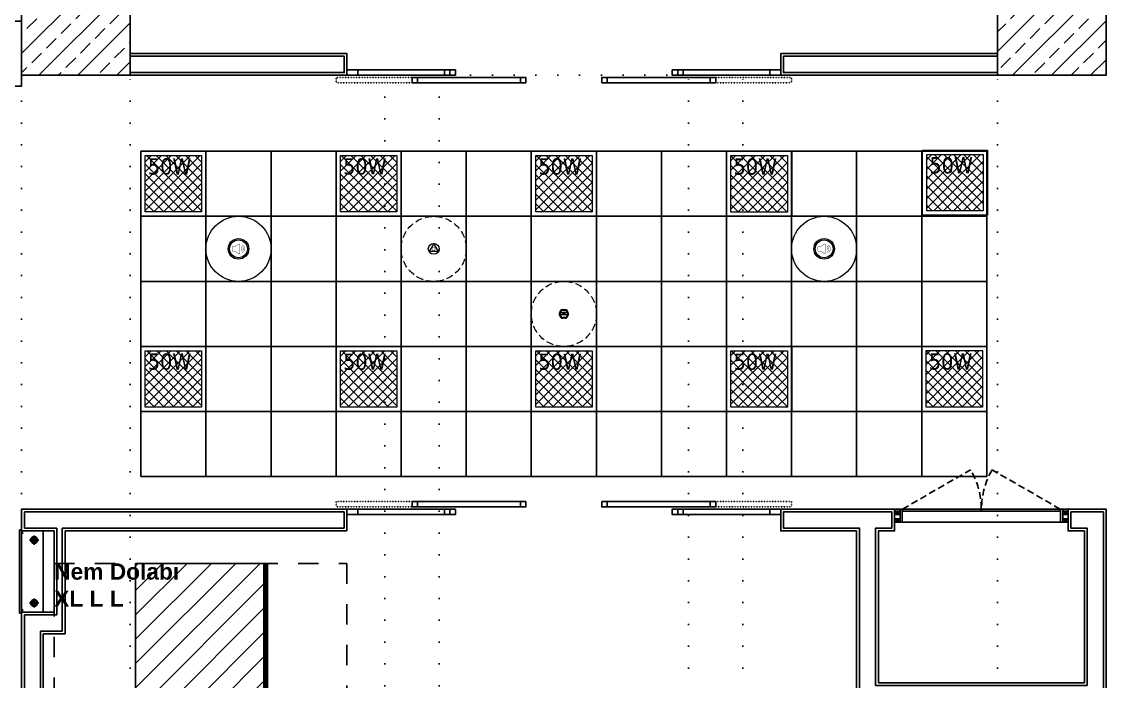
# Model space of a CAD drawing. Header units: centimetres. Extents: x 405564 to 502064, y 46284 to 60634.
# Drawn here: x 456650 to 457647, y 52874 to 53482 of the extents above; entities that cross this region are included whole.
import ezdxf
from ezdxf import colors
from ezdxf.entities.mleader import LeaderData, LeaderLine
from ezdxf.enums import TextEntityAlignment as Align
from ezdxf.math import Vec2, Vec3
from ezdxf.xclip import XClip

# ---------------------------------------------------------------- set-up
doc = ezdxf.new("R2010")
doc.units = ezdxf.units.CM
doc.header["$XCLIPFRAME"] = 0
for name, pattern in [('3+1_3b$0$DASHED', [0.25, 0.125, -0.125]), ('ACAD_ISO07W100', [3, 0, -3]), ('DOT', [0.25, 0, -0.25]), ('HIDDEN', [9.525, 6.35, -3.175])]:
    doc.linetypes.add(name, pattern=pattern)
doc.layers.get('0').update_dxf_attribs({"color": 8, "lineweight": 9})
for name, color, linetype in [('---___EB_draft03_cihazlar', 8, 'Continuous'), ('0-KRCN-ASMATAVAN-130426', 8, 'Continuous'), ('AS_DOS_TERAS_UST', 8, 'ACAD_ISO07W100'), ('AS_DUV', 8, 'Continuous'), ('AS_DUV_ALCIPAN_YANGINA-SUYA DAYANIMLI', 8, 'Continuous'), ('AS_DUVK_AHSAP', 8, 'Continuous'), ('AS_KAPI_CAM', 8, 'Continuous'), ('AS_KAPI_POZ', 8, 'Continuous'), ('AS_PYZ_BINA', 8, 'Continuous'), ('AS_TA_BETONARME', 5, 'Continuous'), ('AS_TA_TARAMA', 8, 'Continuous'), ('AS_TEFR_MEK_YANGIN DOLAP TIP1 STANDART', 8, 'Continuous'), ('AS_TEFR_MOB', 8, 'Continuous')]:
    doc.layers.add(name, color=color, linetype=linetype)
for name, color, linetype, lineweight in [('0-KRCN-AYDINLATMA-130426', 8, 'Continuous', 9), ('0-KRCN-MİMARİ-220526', 8, 'Continuous', 9), ('OL_Ic', 8, 'Continuous', 9)]:
    doc.layers.add(name, color=color, linetype=linetype, lineweight=lineweight)
doc.styles.add('2', font='arial.ttf', dxfattribs={"width": 0.9, "height": 200})
doc.styles.add('Kalin02', font='arialbd.ttf')
doc.styles.add('Normal_ITL', font='swissi.ttf')
doc.styles.add('OLC-50', font='romans.shx', dxfattribs={"width": 0.5, "height": 0.15})
doc.styles.add('OLCU', font='romanstw.shx', dxfattribs={"width": 0.6})
doc.styles.add('TAHOMA', font='tahoma.ttf')
pattern_1 = [(225, (17560.68, -7819.299), (17.9605, -17.9605), []), (225, (17542.72, -7819.299), (17.9605, -17.9605), [12.7, -6.35])]

# ---------------------------------------------------------------- blocks, each defined once
blk = doc.blocks.new('ABB 6131-31-24-500')
at = {"layer": '0-KRCN-AYDINLATMA-130426'}
for p, q in [((-4.01, -0.97), (-4.01, 1.04)), ((3.23, 1.03), (-3.19, 1.03)), ((-3.19, -0.8), (-3.19, 0.8)), ((-1, 4.05), (1, 4.05)), ((-1, -0.89), (-1, 1.03)), ((-0.78, 3.21), (0.82, 3.21)), ((0.99, -0.89), (0.99, 1.03)), ((3.23, 0.8), (3.23, -0.8)), ((4.01, 1.04), (4.01, -0.97)), ((3.23, -0.89), (-3.19, -0.89)), ((1, -3.98), (-1, -3.98)), ((0.82, -3.21), (-0.78, -3.21))]:
    blk.add_line(p, q, dxfattribs=at)
at = {"layer": '0-KRCN-AYDINLATMA-130426', "linetype": 'HIDDEN'}
blk.add_circle((0.01, 0.03), 30, dxfattribs=at)
at = {"layer": '0-KRCN-AYDINLATMA-130426'}
for centre, radius in [((-0.52, 0.03), 0.089), ((0.01, 0.03), 0.16), ((0.53, 0.03), 0.089)]:
    blk.add_circle(centre, radius, dxfattribs=at)
for centre, radius, start, end in [((-1, 1.04), 3.01, 90, 180), ((-0.78, 0.8), 2.41, 90, 180), ((0.82, 0.8), 2.41, 0, 90), ((1, 1.04), 3.01, 0, 90), ((-1, -0.97), 3.01, 180, 270), ((-0.78, -0.8), 2.41, 180, 270), ((0.82, -0.8), 2.41, 270, 0), ((1, -0.97), 3.01, 270, 0)]:
    blk.add_arc(centre, radius, start, end, dxfattribs=at)
blk = doc.blocks.new('AST-OD-KD')
at = {"layer": '0-KRCN-AYDINLATMA-130426'}
for p, q in [((0, 5), (-4.33, -2.5)), ((4.33, -2.5), (0, 5)), ((4.33, -2.5), (-4.33, -2.5))]:
    blk.add_line(p, q, dxfattribs=at)
at = {"layer": '0-KRCN-AYDINLATMA-130426', "linetype": 'HIDDEN'}
blk.add_circle((0, 0), 30, dxfattribs=at)
at = {"layer": '0-KRCN-AYDINLATMA-130426'}
blk.add_circle((0, 0), 5, dxfattribs=at)
at = {"layer": '0-KRCN-AYDINLATMA-130426', "style": '2'}
blk.add_text('D', height=3.36, dxfattribs=at).set_placement((0, 0), align=Align.MIDDLE_CENTER)
blk = doc.blocks.new('ASMA TAVA TİPİ HOPARLÖR')
at = {"layer": '0-KRCN-AYDINLATMA-130426', "const_width": 0.317}
blk.add_lwpolyline([(0.27, -4.41, 0.598176), (1.25, -3.88), (1.25, 3.88, 0.598176), (0.27, 4.41), (-2.7, 2.45, -0.147433), (-3.05, 2.34), (-5.09, 2.34, 0.414214), (-5.72, 1.71), (-5.72, -1.71, 0.414214), (-5.09, -2.34), (-3.05, -2.34, -0.147433), (-2.7, -2.45)], format="xyb", close=True, dxfattribs=at)
for points in [[(2.41, 1.29, -0.601398), (2.41, -1.29)], [(2.8, 2.51, -0.658812), (2.8, -2.51)], [(3.19, 3.72, -0.680488), (3.19, -3.72)]]:
    blk.add_lwpolyline(points, format="xyb", dxfattribs=at)
at = {"layer": '0-KRCN-AYDINLATMA-130426'}
blk.add_circle((0, 0), 30, dxfattribs=at)
at = {"layer": '0-KRCN-AYDINLATMA-130426', "ltscale": 0.1}
for radius in [9.5, 8.23]:
    blk.add_circle((0, 0), radius, dxfattribs=at)
blk = doc.blocks.new('50W 60x60 cm  SIVA ALTI LED ARMATÜR')
at = {"layer": '0-KRCN-AYDINLATMA-130426'}
h = blk.add_hatch(dxfattribs=at)
h.set_pattern_fill('ANSI37', color=256, scale=0.2)
h.paths.add_polyline_path([(-2.6, 2.594), (2.6, 2.594), (2.6, -2.606), (-2.6, -2.606)])
for points in [[(-3, 2.994), (3, 2.994), (3, -3.007), (-3, -3.007)], [(-2.6, 2.594), (2.6, 2.594), (2.6, -2.606), (-2.6, -2.606)]]:
    blk.add_lwpolyline(points, close=True, dxfattribs=at)
at = {"layer": '0-KRCN-AYDINLATMA-130426', "insert": (-2.35, 2.344), "char_height": 1.5, "attachment_point": 1, "style": 'TAHOMA'}
blk.add_mtext_dynamic_manual_height_columns('{\\fTahoma|b0|i0|c162|p34;50W}', width=1.5, gutter_width=1.25, heights=[0], dxfattribs=at)
blk = doc.blocks.new('G$C27E741DA')
at = {"layer": '0-KRCN-AYDINLATMA-130426', "xscale": 10, "yscale": 10, "zscale": 10}
for p in [(18725.68, 6198.6), (18905.7, 6198.66), (19085.71, 6198.6), (19265.76, 6198.55), (19446.32, 6199.66), (18725.63, 6018.7), (18905.7, 6018.57), (19085.71, 6018.59), (19265.79, 6018.59), (19445.8, 6018.79)]:
    blk.add_blockref('50W 60x60 cm  SIVA ALTI LED ARMATÜR', p, dxfattribs=at)
at = {"layer": '0-KRCN-AYDINLATMA-130426'}
for name, p in [('ASMA TAVA TİPİ HOPARLÖR', (18785.68, 6138.55)), ('AST-OD-KD', (18965.68, 6138.55)), ('ASMA TAVA TİPİ HOPARLÖR', (19325.68, 6138.55)), ('ABB 6131-31-24-500', (19085.67, 6078.51))]:
    blk.add_blockref(name, p, dxfattribs=at)
blk = doc.blocks.new('İşemrirafı')
at = {"layer": 'AS_TEFR_MOB', "ltscale": 200}
blk.add_lwpolyline([(277506.2, -40355.29), (277596.2, -40355.29), (277596.2, -40415.29), (277506.2, -40415.29), (277506.2, -40355.29)], dxfattribs=at)
note = blk.add_mtext_dynamic_manual_height_columns('{\\fArial|b1|i1|c162|p34;İş\\Fswis721 bt|c162; Emri }', width=53.1939, gutter_width=0, heights=[43.45, 0], dxfattribs=dict(at, insert=(277506.2, -40355.29), char_height=12, attachment_point=1, style='Kalin02'))
for column, words in zip(note.columns.linked_columns, ['{\\Fswis721 bt|c162;Raf\\fArial|b1|i1|c162|p34;ı}']):
    column.text = words
blk = doc.blocks.new('NemdolabıXLLL')
at = {"layer": '---___EB_draft03_cihazlar'}
h = blk.add_hatch(dxfattribs=at)
h.set_pattern_fill('ANSI31', color=1, scale=5)
h.paths.add_polyline_path([(276297.67, -40461.17), (276417.67, -40461.17), (276417.67, -40660.17), (276297.67, -40660.17)])
at = {"layer": '---___EB_draft03_cihazlar', "color": 1, "linetype": '3+1_3b$0$DASHED', "ltscale": 150}
blk.add_lwpolyline([(276222.67, -40461.17), (276492.67, -40461.17), (276492.67, -40660.17), (276222.67, -40660.17), (276222.67, -40461.17)], dxfattribs=at)
at = {"layer": '---___EB_draft03_cihazlar', "color": 1}
blk.add_lwpolyline([(276297.67, -40461.17), (276417.67, -40461.17), (276417.67, -40660.17), (276297.67, -40660.17), (276297.67, -40461.17)], dxfattribs=at)
at = {"layer": '---___EB_draft03_cihazlar', "color": 1, "const_width": 5}
blk.add_lwpolyline([(276417.67, -40660.17), (276417.67, -40461.17)], dxfattribs=at)
at = {"layer": '---___EB_draft03_cihazlar', "insert": (276222.67, -40461.17), "char_height": 15, "attachment_point": 1, "style": 'Kalin02'}
blk.add_mtext_dynamic_manual_height_columns('Nem Dolabı \\PXL L L', width=590.7316, gutter_width=750, heights=[137.08], dxfattribs=at)
blk = doc.blocks.new('YANGIN DOLAP TIP1 75X100X20 PLAN')
blk.add_wipeout([(0, -22), (38.28, -22), (38.36, -21.98), (38.44, -21.94), (38.48, -21.86), (38.5, -21.78), (38.5, -20.22), (38.48, -20.14), (38.44, -20.06), (38.36, -20.02), (38.28, -20), (37.5, -20), (37.5, 0), (0, 0), (-37.5, 0), (-37.5, -20), (-38.28, -20), (-38.36, -20.02), (-38.44, -20.06), (-38.48, -20.14), (-38.5, -20.22), (-38.5, -21.78), (-38.48, -21.86), (-38.44, -21.94), (-38.36, -21.98), (-38.28, -22)])
for p, q in [((-24.75, -8.5), (-33.25, -8.5)), ((-29, -4.25), (-29, -12.75)), ((24.75, -8.5), (33.25, -8.5)), ((29, -4.25), (29, -12.75)), ((37.5, -20), (-37.5, -20))]:
    blk.add_line(p, q)
blk.add_lwpolyline([(37.5, 0), (-37.5, 0), (-37.5, -20), (-35.38, -20), (-35.38, -18.8), (-35.5, -18.8), (-35.5, -19.88), (-37.38, -19.88), (-37.38, -0.12), (37.38, -0.12), (37.38, -19.88), (35.5, -19.88), (35.5, -18.8), (35.38, -18.8), (35.38, -20), (37.5, -20)], close=True)
blk.add_lwpolyline([(-37.5, -20), (-38.28, -20, 0.414214), (-38.5, -20.22), (-38.5, -21.78, 0.414214), (-38.28, -22), (38.28, -22, 0.414214), (38.5, -21.78), (38.5, -20.22, 0.414214), (38.28, -20), (37.5, -20), (37.5, -20.12), (38.28, -20.12, -0.414214), (38.38, -20.22), (38.38, -21.78, -0.414214), (38.28, -21.88), (-38.28, -21.88, -0.414214), (-38.38, -21.78), (-38.38, -20.22, -0.414214), (-38.28, -20.12), (-37.5, -20.12)], format="xyb", close=True)
for centre, radius in [((-29, -8.5), 3.15), ((-29, -8.5), 1.85), ((29, -8.5), 3.15), ((29, -8.5), 1.85)]:
    blk.add_circle(centre, radius)
blk = doc.blocks.new('*U413')
at = {"color": 0}
for p, q in [((90, 0), (10, 0)), ((390, 0), (310, 0)), ((10, -5), (90, -5)), ((310, -5), (390, -5))]:
    blk.add_line(p, q, dxfattribs=at)
for points in [[(0, 0), (0, -5), (10, -5), (10, 0)], [(90, 0), (90, -5), (100, -5), (100, 0)], [(300, 0), (300, -5), (310, -5), (310, 0)], [(390, 0), (390, -5), (400, -5), (400, 0)]]:
    blk.add_lwpolyline(points, close=True, dxfattribs=at)
at = {"style": 'OLCU', "width": 0.45, "flags": 1}
for tag, p in [('C-ICI-CNO', (15, -80)), ('C-DIVISYON1', (15, -105)), ('C-BOSLUK', (15, -130)), ('C-DIVISYON2', (15, -155))]:
    blk.add_attdef(tag, text='', height=20, dxfattribs=at).set_placement(p, align=Align.MIDDLE_LEFT)
at = {"color": 0, "style": 'OLCU', "width": 0.5, "flags": 1}
for tag, p in [('C-REZ1', (15, -215)), ('C-REZ2', (15, -240))]:
    blk.add_attdef(tag, text='', height=17.5, dxfattribs=at).set_placement(p, align=Align.MIDDLE_LEFT)
at = {"layer": 'AS_KAPI_POZ', "style": 'OLC-50', "width": 0.5}
blk.add_attdef('C-NO', text='', height=8, rotation=90, dxfattribs=at).set_placement((10, 5), align=Align.TOP_LEFT)
at = {"layer": 'AS_KAPI_POZ', "style": 'OLCU', "width": 0.45}
for tag, p in [('POZ+GEN-C', (50, 15)), ('YUK-C', (50, -20))]:
    blk.add_attdef(tag, text='', height=20, dxfattribs=at).set_placement(p, align=Align.MIDDLE_CENTER)
blk = doc.blocks.new('*U415')
for p, q in [((-30, -17), (65, -17)), ((240, -17), (145, -17)), ((65, -22), (-30, -22)), ((145, -22), (240, -22))]:
    blk.add_line(p, q)
at = {"linetype": 'DOT'}
for points in [[(-35, -22), (-105, -22), (-105, -17), (-35, -17)], [(245, -22), (315, -22), (315, -17), (245, -17)]]:
    blk.add_lwpolyline(points, close=True, dxfattribs=at)
for points in [[(-30, -22), (-35, -22), (-35, -17), (-30, -17)], [(5, -15), (0, -15), (0, -10), (5, -10)], [(70, -22), (65, -22), (65, -17), (70, -17)], [(140, -22), (145, -22), (145, -17), (140, -17)], [(205, -15), (210, -15), (210, -10), (205, -10)], [(240, -22), (245, -22), (245, -17), (240, -17)]]:
    blk.add_lwpolyline(points, close=True)
at = {"color": 3, "style": 'OLCU', "width": 0.5, "flags": 1}
for tag, p in [('K-DIVISYON', (-80, -85)), ('K-PBAR', (105, -85)), ('K-KAPITIP', (-80, -335))]:
    blk.add_attdef(tag, p, '', height=17.5, dxfattribs=at)
at = {"color": 5, "true_color": 0x0505ff, "style": 'OLCU', "width": 0.5, "flags": 1}
for tag, p in [('K-NEREDEN-NO', (-80, -110)), ('K-NEREYE-NO', (-80, -185)), ('K-DUVARTIP', (-80, -285)), ('K-ACILISYON', (-80, -310))]:
    blk.add_attdef(tag, p, '', height=17.5, dxfattribs=at)
at = {"color": 1, "true_color": 0xfa0000, "style": 'OLCU', "width": 0.5, "flags": 1}
for tag, p in [('K-IZLENEBILIRLIK', (105, -110)), ('K-TEKMELIK', (105, -135)), ('K-KONTROLTIPNEREDEN', (-80, -160)), ('K-BAND', (105, -160)), ('K-MENFEZ', (105, -210)), ('K-KONTROLTIPNEREYE', (-80, -235)), ('K-PENCERE', (105, -235)), ('K-KILITTIP', (-80, -260)), ('K-NOT-AS-MIMARI1', (105, -285)), ('K-NOT-ELEKTRIK', (105, -335)), ('K-NOT-YANGIN', (105, -360)), ('K-ACMAKAPAMASISTEMI', (-80, -385)), ('K-NOT-ISLETME', (105, -385)), ('K-YANGIN', (-80, -435))]:
    blk.add_attdef(tag, p, '', height=17.5, dxfattribs=at)
at = {"color": 220, "true_color": 0xf113d4, "style": 'OLCU', "width": 0.5, "flags": 1}
for tag, p in [('K-NEREDEN-AD', (-80, -135)), ('K-NEREYE-AD', (-80, -210))]:
    blk.add_attdef(tag, p, '', height=17.5, dxfattribs=at)
at = {"color": 0, "style": 'OLCU', "width": 0.5, "flags": 1}
for tag, p in [('K-TAMACILIRLIK', (105, -185)), ('K-NOT-AS-MIMARI2', (105, -310)), ('K-KASATIP', (-80, -360)), ('K-KURSUN', (-80, -410))]:
    blk.add_attdef(tag, p, '', height=17.5, dxfattribs=at)
at = {"color": 252, "style": 'OLCU', "width": 0.5, "flags": 1}
for tag, p in [('K-REZ1', (105, -435)), ('K-REZ2', (105, -460)), ('K-REZ3', (105, -485)), ('K-REZ4', (105, -510)), ('K-REZ5', (105, -535))]:
    blk.add_attdef(tag, p, '', height=17.5, dxfattribs=at)
at = {"layer": 'AS_KAPI_POZ', "style": 'OLCU', "width": 0.45}
for tag, p in [('YUK', (105, 23)), ('POZ+GEN', (105, -17))]:
    blk.add_attdef(tag, text='', height=20, dxfattribs=at).set_placement(p, align=Align.MIDDLE_CENTER)
at = {"layer": 'AS_KAPI_POZ', "color": 251, "style": 'OLCU', "width": 0.45, "flags": 1}
blk.add_attdef('K-DUVAR(CM)', text='', height=6, dxfattribs=at).set_placement((-5, -7.5), align=Align.MIDDLE_RIGHT)
at = {"layer": 'AS_KAPI_POZ', "style": 'OLCU', "width": 0.5}
blk.add_attdef('K-NO', text='', height=8, rotation=90, dxfattribs=at).set_placement((0, -26), align=Align.TOP_LEFT)
blk = doc.blocks.new('*U416')
for p, q in [((65, 7), (-30, 7)), ((-30, 2), (65, 2)), ((145, 7), (240, 7)), ((240, 2), (145, 2))]:
    blk.add_line(p, q)
at = {"linetype": 'DOT'}
for points in [[(-35, 7), (-105, 7), (-105, 2), (-35, 2)], [(245, 7), (315, 7), (315, 2), (245, 2)]]:
    blk.add_lwpolyline(points, close=True, dxfattribs=at)
for points in [[(-30, 7), (-35, 7), (-35, 2), (-30, 2)], [(5, 0), (0, 0), (0, -5), (5, -5)], [(70, 7), (65, 7), (65, 2), (70, 2)], [(140, 7), (145, 7), (145, 2), (140, 2)], [(205, 0), (210, 0), (210, -5), (205, -5)], [(240, 7), (245, 7), (245, 2), (240, 2)]]:
    blk.add_lwpolyline(points, close=True)
at = {"color": 3, "style": 'OLCU', "width": 0.5, "flags": 1}
for tag, p in [('K-DIVISYON', (-80, -85)), ('K-PBAR', (105, -85)), ('K-KAPITIP', (-80, -335))]:
    blk.add_attdef(tag, p, '', height=17.5, dxfattribs=at)
at = {"color": 5, "true_color": 0x0505ff, "style": 'OLCU', "width": 0.5, "flags": 1}
for tag, p in [('K-NEREDEN-NO', (-80, -110)), ('K-NEREYE-NO', (-80, -185)), ('K-DUVARTIP', (-80, -285)), ('K-ACILISYON', (-80, -310))]:
    blk.add_attdef(tag, p, '', height=17.5, dxfattribs=at)
at = {"color": 1, "true_color": 0xfa0000, "style": 'OLCU', "width": 0.5, "flags": 1}
for tag, p in [('K-IZLENEBILIRLIK', (105, -110)), ('K-TEKMELIK', (105, -135)), ('K-KONTROLTIPNEREDEN', (-80, -160)), ('K-BAND', (105, -160)), ('K-MENFEZ', (105, -210)), ('K-KONTROLTIPNEREYE', (-80, -235)), ('K-PENCERE', (105, -235)), ('K-KILITTIP', (-80, -260)), ('K-NOT-AS-MIMARI1', (105, -285)), ('K-NOT-ELEKTRIK', (105, -335)), ('K-NOT-YANGIN', (105, -360)), ('K-ACMAKAPAMASISTEMI', (-80, -385)), ('K-NOT-ISLETME', (105, -385)), ('K-YANGIN', (-80, -435))]:
    blk.add_attdef(tag, p, '', height=17.5, dxfattribs=at)
at = {"color": 220, "true_color": 0xf113d4, "style": 'OLCU', "width": 0.5, "flags": 1}
for tag, p in [('K-NEREDEN-AD', (-80, -135)), ('K-NEREYE-AD', (-80, -210))]:
    blk.add_attdef(tag, p, '', height=17.5, dxfattribs=at)
at = {"color": 0, "style": 'OLCU', "width": 0.5, "flags": 1}
for tag, p in [('K-TAMACILIRLIK', (105, -185)), ('K-NOT-AS-MIMARI2', (105, -310)), ('K-KASATIP', (-80, -360)), ('K-KURSUN', (-80, -410))]:
    blk.add_attdef(tag, p, '', height=17.5, dxfattribs=at)
at = {"color": 252, "style": 'OLCU', "width": 0.5, "flags": 1}
for tag, p in [('K-REZ1', (105, -435)), ('K-REZ2', (105, -460)), ('K-REZ3', (105, -485)), ('K-REZ4', (105, -510)), ('K-REZ5', (105, -535))]:
    blk.add_attdef(tag, p, '', height=17.5, dxfattribs=at)
at = {"layer": 'AS_KAPI_POZ', "style": 'OLCU', "width": 0.45}
for tag, p in [('POZ+GEN', (105, 22)), ('YUK', (105, -18))]:
    blk.add_attdef(tag, text='', height=20, dxfattribs=at).set_placement(p, align=Align.MIDDLE_CENTER)
at = {"layer": 'AS_KAPI_POZ', "style": 'OLCU', "width": 0.5}
blk.add_attdef('K-NO', text='', height=8, rotation=90, dxfattribs=at).set_placement((0, 11), align=Align.TOP_LEFT)
at = {"layer": 'AS_KAPI_POZ', "color": 251, "style": 'OLCU', "width": 0.45, "flags": 1}
blk.add_attdef('K-DUVAR(CM)', text='', height=6, dxfattribs=at).set_placement((-5, -7.5), align=Align.MIDDLE_RIGHT)
blk = doc.blocks.new('AHSAP KAPAK 160X240')
at = {"linetype": 'HIDDEN'}
for points in [[(501947.79, 77246.33), (502010.68, 77282.64, -0.131652), (502020.41, 77246.33)], [(502093.29, 77246.33), (502030.39, 77282.64, 0.131652), (502020.66, 77246.33)]]:
    blk.add_lwpolyline(points, format="xyb", dxfattribs=at)
for points in [[(501945.04, 77246.33), (501945.04, 77245.83), (501945.54, 77245.83), (501945.54, 77244.33), (501940.54, 77244.33), (501940.54, 77245.83), (501941.04, 77245.83), (501941.04, 77246.33)], [(501940.54, 77241.33), (501945.54, 77241.33), (501945.54, 77244.33), (501940.54, 77244.33)], [(501940.54, 77234.33), (501945.54, 77234.33), (501945.54, 77237.33), (501940.54, 77237.33)], [(501945.54, 77234.33), (501947.54, 77234.33), (501947.54, 77246.33), (501945.54, 77246.33)], [(501947.54, 77234.33), (501947.54, 77244.33), (502093.54, 77244.33), (502093.54, 77234.33)], [(501947.79, 77244.33), (502020.41, 77244.33), (502020.41, 77246.33), (501947.79, 77246.33)], [(502093.29, 77244.33), (502020.66, 77244.33), (502020.66, 77246.33), (502093.29, 77246.33)], [(502095.54, 77234.33), (502093.54, 77234.33), (502093.54, 77246.33), (502095.54, 77246.33)], [(502100.04, 77246.33), (502100.04, 77245.83), (502100.54, 77245.83), (502100.54, 77244.33), (502095.54, 77244.33), (502095.54, 77245.83), (502096.04, 77245.83), (502096.04, 77246.33)], [(502100.54, 77241.33), (502095.54, 77241.33), (502095.54, 77244.33), (502100.54, 77244.33)], [(502100.54, 77234.33), (502095.54, 77234.33), (502095.54, 77237.33), (502100.54, 77237.33)]]:
    blk.add_lwpolyline(points, close=True)
for points in [[(501940.54, 77246.33), (501940.54, 77226.33)], [(501940.54, 77241.33), (501945.54, 77244.33)], [(501945.54, 77241.33), (501940.54, 77244.33)], [(501940.54, 77234.33), (501945.54, 77237.33)], [(501945.54, 77234.33), (501940.54, 77237.33)], [(502100.54, 77241.33), (502095.54, 77244.33)], [(502095.54, 77241.33), (502100.54, 77244.33)], [(502100.54, 77234.33), (502095.54, 77237.33)], [(502095.54, 77234.33), (502100.54, 77237.33)], [(502100.54, 77246.33), (502100.54, 77226.33)]]:
    blk.add_lwpolyline(points)
blk.add_point((502100.54, 77246.33))
at = {"color": 3, "style": 'OLCU', "width": 0.5, "flags": 1}
for tag, p in [('K-DIVISYON', (501806.94, 77157.09)), ('K-PBAR', (501991.94, 77157.09)), ('K-KAPITIP', (501806.94, 76907.09))]:
    blk.add_attdef(tag, p, '', height=17.5, dxfattribs=at)
at = {"color": 5, "true_color": 0x0505ff, "style": 'OLCU', "width": 0.5, "flags": 1}
for tag, p in [('K-NEREDEN-NO', (501806.94, 77132.09)), ('K-NEREYE-NO', (501806.94, 77057.09)), ('K-DUVARTIP', (501806.94, 76957.09)), ('K-ACILISYON', (501806.94, 76932.09))]:
    blk.add_attdef(tag, p, '', height=17.5, dxfattribs=at)
at = {"color": 1, "true_color": 0xfa0000, "style": 'OLCU', "width": 0.5, "flags": 1}
for tag, p in [('K-IZLENEBILIRLIK', (501991.94, 77132.09)), ('K-TEKMELIK', (501991.94, 77107.09)), ('K-KONTROLTIPNEREDEN', (501806.94, 77082.09)), ('K-BAND', (501991.94, 77082.09)), ('K-MENFEZ', (501991.94, 77032.09)), ('K-KONTROLTIPNEREYE', (501806.94, 77007.09)), ('K-PENCERE', (501991.94, 77007.09)), ('K-KILITTIP', (501806.94, 76982.09)), ('K-NOT-AS-MIMARI1', (501991.94, 76957.09)), ('K-NOT-ELEKTRIK', (501991.94, 76907.09)), ('K-NOT-YANGIN', (501991.94, 76882.09)), ('K-ACMAKAPAMASISTEMI', (501806.94, 76857.09)), ('K-NOT-ISLETME', (501991.94, 76857.09)), ('K-YANGIN', (501806.94, 76807.09))]:
    blk.add_attdef(tag, p, '', height=17.5, dxfattribs=at)
at = {"color": 220, "true_color": 0xf113d4, "style": 'OLCU', "width": 0.5, "flags": 1}
for tag, p in [('K-NEREDEN-AD', (501806.94, 77107.09)), ('K-NEREYE-AD', (501806.94, 77032.09))]:
    blk.add_attdef(tag, p, '', height=17.5, dxfattribs=at)
at = {"color": 0, "style": 'OLCU', "width": 0.5, "flags": 1}
for tag, p in [('K-TAMACILIRLIK', (501991.94, 77057.09)), ('K-NOT-AS-MIMARI2', (501991.94, 76932.09)), ('K-KASATIP', (501806.94, 76882.09)), ('K-KURSUN', (501806.94, 76832.09))]:
    blk.add_attdef(tag, p, '', height=17.5, dxfattribs=at)
at = {"color": 252, "style": 'OLCU', "width": 0.5, "flags": 1}
for tag, p in [('K-REZ1', (501991.94, 76807.09)), ('K-REZ2', (501991.94, 76782.09)), ('K-REZ3', (501991.94, 76757.09)), ('K-REZ4', (501991.94, 76732.09)), ('K-REZ5', (501991.94, 76707.09))]:
    blk.add_attdef(tag, p, '', height=17.5, dxfattribs=at)
at = {"layer": 'AS_KAPI_POZ', "style": 'OLCU', "width": 0.45}
for tag, p in [('POZ+GEN', (502060.66, 77259.75)), ('YUK', (502060.66, 77221.75))]:
    blk.add_attdef(tag, text='', height=20, dxfattribs=at).set_placement(p, align=Align.MIDDLE_CENTER)
at = {"layer": 'AS_KAPI_POZ', "style": 'OLCU', "width": 0.5}
blk.add_attdef('K-NO', text='', height=8, rotation=90, dxfattribs=at).set_placement((501947.82, 77248.16), align=Align.TOP_LEFT)
at = {"layer": 'AS_KAPI_POZ', "color": 251, "style": 'OLCU', "width": 0.45}
blk.add_attdef('K-DUVAR(CM)', text='', height=6, dxfattribs=at).set_placement((501938.25, 77242.1), align=Align.MIDDLE_RIGHT)
blk = doc.blocks.new('A$Ca63a641c')
at = {"layer": 'AS_PYZ_BINA'}
ml = blk.add_multileader_mtext('Standard', dxfattribs=at)
ml.set_content('EST boyalı panel çit ve panel çit kapı (AS 51.101)', color=256, style='Normal_ITL')
ml.set_leader_properties()
ml.build(insert=Vec2(0, 0))
ml.multileader.update_dxf_attribs({"dogleg_length": 0.379, "arrow_head_size": 17.04, "scale": 75})
ctx = ml.context
ctx.base_point, ctx.scale, ctx.char_height, ctx.arrow_head_size, ctx.landing_gap_size, ctx.plane_origin = Vec3(140.51, 464.3), 75, 20, 17.04, 14.2, Vec3(92.51, 620.11)
notes = []
notes.append((ctx, [(0, (1, 1, 0), (112.11, 464.3), (1, 0), 28.4, [(0, [(68.5, 410)], 0, [])])]))
ctx.mtext.insert, ctx.mtext.width, ctx.mtext.flow_direction = Vec3(154.71, 477.51), 604.5634, 5
ml = blk.add_multileader_mtext('Standard', dxfattribs=at)
ml.set_content('{\\fSwis721 BT|b0|i0|c162|p34;Dilatasyon}', color=256, style='Normal_ITL')
ml.set_leader_properties()
ml.build(insert=Vec2(0, 0))
ml.multileader.update_dxf_attribs({"dogleg_length": 0.379, "arrow_head_size": 17.04, "scale": 75})
ctx = ml.context
ctx.base_point, ctx.scale, ctx.char_height, ctx.arrow_head_size, ctx.landing_gap_size, ctx.plane_origin = Vec3(461.24, 304.75), 75, 20, 17.04, 14.2, Vec3(548.81, 339.08)
notes.append((ctx, [(0, (1, 1, 0), (432.83, 304.75), (1, 0), 28.4, [(0, [(411.55, 361.3)], 0, [])])]))
ctx.mtext.insert, ctx.mtext.width, ctx.mtext.flow_direction = Vec3(475.44, 317.8), 129.3795, 5
for ctx, leaders in notes:
    for number, flags, end, landing, length, lines in leaders:
        leader = LeaderData()
        leader.index, (leader.has_last_leader_line, leader.has_dogleg_vector, leader.attachment_direction) = number, flags
        leader.last_leader_point, leader.dogleg_vector, leader.dogleg_length = Vec3(end), Vec3(landing), length
        for number, points, colour, breaks in lines:
            line = LeaderLine()
            line.index, line.vertices, line.color, line.breaks = number, Vec3.list(points), colors.encode_raw_color(colour), breaks
            leader.lines.append(line)
        ctx.leaders.append(leader)
blk = doc.blocks.new('A$C85dec720')
at = {"layer": 'OL_Ic'}
blk.add_blockref('A$Ca63a641c', (5315.08, 5344.25, 28.4), dxfattribs=at)
blk = doc.blocks.new('A$C6A10300A')
at = {"layer": 'AS_TA_TARAMA'}
h = blk.add_hatch(dxfattribs=at)
h.set_pattern_fill('ANSI33', color=256, scale=4, angle=180)
h.set_pattern_definition(pattern_1)
h.paths.add_polyline_path([(18585.68, -7101.45), (18685.68, -7101.45), (18685.68, -7201.45), (18585.68, -7201.45)], flags=17)
h = blk.add_hatch(dxfattribs=at)
h.set_pattern_fill('ANSI33', color=256, scale=4, angle=180)
h.set_pattern_definition(pattern_1)
h.paths.add_polyline_path([(19485.68, -7101.45), (19585.68, -7101.45), (19585.68, -7201.45), (19485.68, -7201.45)], flags=17)
at = {"layer": 'AS_DOS_TERAS_UST', "linetype": 'DOT', "ltscale": 80}
for p, q in [((18350.68, -7201.45), (18585.68, -7201.45)), ((18685.68, -8451.45), (18685.68, -7201.45)), ((18920.68, -7201.45), (18685.68, -7201.45)), ((18920.68, -7201.45), (18920.68, -8451.45)), ((19200.68, -7201.45), (18970.68, -7201.45)), ((18970.68, -7201.45), (18970.68, -8451.45)), ((19200.68, -8451.45), (19200.68, -7201.45)), ((19250.68, -8451.45), (19250.68, -7201.45)), ((19485.68, -7201.45), (19250.68, -7201.45)), ((19485.68, -8451.45), (19485.68, -7201.45))]:
    blk.add_line(p, q, dxfattribs=at)
at = {"layer": 'AS_DUV_ALCIPAN_YANGINA-SUYA DAYANIMLI'}
for p, q in [((18585.68, -7601.45), (18885.68, -7601.45)), ((18588.18, -7603.95), (18883.18, -7603.95)), ((18883.18, -7603.95), (18883.18, -7618.95)), ((18885.68, -7601.45), (18885.68, -7621.45)), ((18618.18, -7618.95), (18618.18, -7698.95)), ((18883.18, -7618.95), (18623.18, -7618.95)), ((18623.18, -7618.95), (18623.18, -7713.95)), ((18615.68, -7621.45), (18615.68, -7696.45)), ((18885.68, -7621.45), (18625.68, -7621.45)), ((18625.68, -7621.45), (18625.68, -7716.45)), ((18603.18, -7713.95), (18603.18, -8451.45)), ((18623.18, -7713.95), (18603.18, -7713.95)), ((18605.68, -7716.45), (18605.68, -8451.45)), ((18625.68, -7716.45), (18605.68, -7716.45))]:
    blk.add_line(p, q, dxfattribs=at)
for points in [[(18685.68, -7201.45), (18885.68, -7201.45), (18885.68, -7181.45), (18685.68, -7181.45)], [(19485.68, -7201.45), (19285.68, -7201.45), (19285.68, -7181.45), (19485.68, -7181.45)], [(18685.68, -7198.95), (18883.18, -7198.95), (18883.18, -7183.95), (18685.68, -7183.95)], [(19485.68, -7198.95), (19288.18, -7198.95), (19288.18, -7183.95), (19485.68, -7183.95)], [(19565.68, -8451.45), (19565.68, -7781.45), (19355.68, -7781.45), (19355.68, -7621.45), (19285.68, -7621.45), (19285.68, -7601.45), (19390.68, -7601.45), (19390.68, -7621.45), (19375.68, -7621.45), (19375.68, -7761.45), (19565.68, -7761.45), (19565.68, -7621.45), (19550.68, -7621.45), (19550.68, -7601.45), (19585.68, -7601.45), (19585.68, -8451.45)], [(19568.18, -8451.45), (19568.18, -7778.95), (19358.18, -7778.95), (19358.18, -7618.95), (19288.18, -7618.95), (19288.18, -7603.95), (19388.18, -7603.95), (19388.18, -7618.95), (19373.18, -7618.95), (19373.18, -7763.95), (19568.18, -7763.95), (19568.18, -7618.95), (19553.18, -7618.95), (19553.18, -7603.95), (19583.18, -7603.95), (19583.18, -8451.45)]]:
    blk.add_lwpolyline(points, dxfattribs=at)
at = {"layer": 'AS_TA_BETONARME'}
for points in [[(18585.68, -7101.45), (18685.68, -7101.45), (18685.68, -7201.45), (18585.68, -7201.45)], [(19485.68, -7101.45), (19585.68, -7101.45), (19585.68, -7201.45), (19485.68, -7201.45)]]:
    blk.add_lwpolyline(points, close=True, dxfattribs=at)
at = {"layer": '---___EB_draft03_cihazlar'}
blk.add_blockref('NemdolabıXLLL', (-257606.99, 32809.72), dxfattribs=at)
at = {"layer": 'AS_DUV'}
ref = blk.add_blockref('A$C85dec720', (28900.96, -17748.98), dxfattribs=dict(at, rotation=105.0255580063709))
XClip(ref).set_block_clipping_path([(6220.3367769278, 6783.7313721173), (4126.4071464743, -1017.0000000052), (7354.8298234051, -1883.5969356479), (9448.7594538586, 5917.1344364745)])
at = {"layer": 'AS_DUVK_AHSAP'}
blk.add_blockref('AHSAP KAPAK 160X240', (-482549.86, -84847.78), dxfattribs=at)
at = {"layer": 'AS_KAPI_CAM'}
for name, p in [('*U415', (18980.68, -7186.45)), ('*U416', (18980.68, -7601.45))]:
    blk.add_blockref(name, p, dxfattribs=at)
at = {"layer": 'AS_KAPI_CAM', "xscale": -1}
for p in [(19285.68, -7196.45), (19285.68, -7601.45)]:
    blk.add_blockref('*U413', p, dxfattribs=at)
at = {"layer": 'AS_TEFR_MEK_YANGIN DOLAP TIP1 STANDART', "rotation": 270}
blk.add_blockref('YANGIN DOLAP TIP1 75X100X20 PLAN', (18605.68, -7658.95), dxfattribs=at)
at = {"layer": 'AS_TEFR_MOB'}
blk.add_blockref('İşemrirafı', (-259010.52, 33203.84), dxfattribs=at)
at = {"layer": 'AS_DOS_TERAS_UST', "linetype": 'DOT', "ltscale": 80}
blk.add_line((18585.68, -8451.45), (18585.68, -7201.45), dxfattribs=at)
at = {"layer": 'AS_DUV_ALCIPAN_YANGINA-SUYA DAYANIMLI'}
for p, q in [((18585.68, -7621.45), (18585.68, -7601.45)), ((18588.18, -7618.95), (18588.18, -7603.95)), ((18618.18, -7618.95), (18588.18, -7618.95)), ((18615.68, -7621.45), (18585.68, -7621.45)), ((18585.68, -8451.45), (18585.68, -7696.45)), ((18615.68, -7696.45), (18585.68, -7696.45)), ((18588.18, -8451.45), (18588.18, -7698.95)), ((18618.18, -7698.95), (18588.18, -7698.95))]:
    blk.add_line(p, q, dxfattribs=at)

msp = doc.modelspace()

# ---------------------------------------------------------------- linework, layer by layer
at = {"layer": '0-KRCN-ASMATAVAN-130426'}
for p, q in [((456759.75, 53362.56), (457539.75, 53362.56)), ((456759.75, 53062.56), (456759.75, 53362.56)), ((456819.75, 53062.56), (456819.75, 53362.56)), ((456879.75, 53062.56), (456879.75, 53362.56)), ((456939.75, 53062.56), (456939.75, 53362.56)), ((456999.75, 53062.56), (456999.75, 53362.56)), ((457059.75, 53062.56), (457059.75, 53362.56)), ((457119.75, 53062.56), (457119.75, 53362.56)), ((457179.75, 53062.56), (457179.75, 53362.56)), ((457239.75, 53062.56), (457239.75, 53362.56)), ((457299.75, 53062.56), (457299.75, 53362.56)), ((457359.75, 53062.56), (457359.75, 53362.56)), ((457419.75, 53062.56), (457419.75, 53362.56)), ((457479.75, 53062.56), (457479.75, 53362.56)), ((457539.75, 53362.56), (457539.75, 53062.56)), ((457539.75, 53062.56), (457539.75, 53362.56)), ((456759.75, 53302.56), (457539.75, 53302.56)), ((456759.75, 53242.56), (457539.75, 53242.56)), ((456759.75, 53182.56), (457539.75, 53182.56)), ((456759.75, 53122.56), (457539.75, 53122.56)), ((457539.75, 53062.56), (456759.75, 53062.56)), ((456759.75, 53062.56), (457539.75, 53062.56))]:
    msp.add_line(p, q, dxfattribs=at)

# ---------------------------------------------------------------- block references
at = {"layer": '0-KRCN-AYDINLATMA-130426'}
msp.add_blockref('G$C27E741DA', (438064.07, 47134.02), dxfattribs=at)

# ---------------------------------------------------------------- next in the draw order: block references
at = {"layer": '0-KRCN-MİMARİ-220526'}
msp.add_blockref('A$C6A10300A', (438064.07, 60634.02), dxfattribs=at)

doc.saveas('drawing.dxf')
